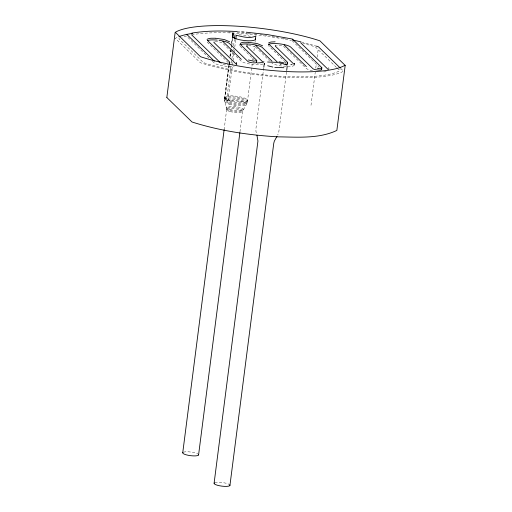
<?xml version="1.0" encoding="UTF-8"?>
<svg xmlns="http://www.w3.org/2000/svg" width="512" height="512" viewBox="0 0 512 512"><rect width="100%" height="100%" fill="white"/><g stroke="black" fill="none" stroke-linecap="round" stroke-linejoin="round"><path stroke-width="0.38" stroke-dasharray="2.56 1.92" d="M224.512 99.251L228.832 64.998M226.643 109.459L224.141 129.568M179.142 37.702L178.995 38.848L203.469 62.643A85.414 19.36 7.3 0 0 339.827 70.707L340.051 68.986M229.933 56.403L230.643 50.848M231.546 43.795L232.256 38.266M224.589 98.618L224.582 98.157A11.565 2.624 7.3 0 1 238.963 97.574A11.565 2.624 7.3 0 1 246.432 102.144A11.565 2.624 7.3 0 1 229.459 101.139L226.637 100.147L224.589 98.618L228.838 65.459M230.042 56.07L232.262 38.726M224.941 99.11L229.286 65.171M230.394 56.57L231.706 46.33M231.802 45.542L232.71 38.438M225.632 99.629L225.747 98.707L224.704 97.235A11.565 2.624 7.3 0 1 239.085 96.646A11.565 2.624 7.3 0 1 246.554 101.222A11.565 2.624 7.3 0 1 229.574 100.218L225.747 98.707M226.637 100.147L230.982 66.208M231.379 63.123L232.787 52.09M232.89 51.302L233.197 48.941M233.6 45.786L234.406 39.475M227.923 100.659L233.978 53.389M234.08 52.602L234.381 50.234M234.784 47.085L235.699 39.987M229.459 101.139L229.574 100.218M239.974 131.802L242.413 112.794C243.008 108.563 246.861 105.606 247.456 101.382L252.205 64.294M252.71 60.365L253.011 58.003M253.92 50.925L254.522 46.208M255.027 42.278L255.232 40.704M263.712 67.981L255.936 128.64L255.949 131.29L256.742 134.515M286.483 71.994L278.81 131.866L277.773 134.97M311.008 105.299L315.258 72.128M315.763 68.179L316.269 64.23M317.178 57.12L318.291 48.429M227.098 64.646L227.68 64.64M237.152 31.546L240.934 31.77M285.99 66.458L285.651 66.438A11.392 2.579 7.3 0 1 271.789 62.918M340.672 68.41L343.514 71.174M336.416 67.386L315.36 46.918A85.414 19.36 7.3 0 0 302.893 43.309M336.986 67.942L339.827 70.707M292.237 40.774L319.251 67.04M285.446 62.189L268.595 45.805A11.392 2.579 7.3 0 1 268.269 45.363M255.558 47.142L269.549 60.742M240.218 46.234L254.208 59.834M228.314 62.675L207.232 42.176A11.392 2.579 7.3 0 1 206.906 41.734M209.037 57.939L186.458 35.987A85.414 19.36 7.3 0 0 182.291 37.318M212.422 61.229L214.118 62.88A11.392 2.579 7.3 0 0 227.974 66.394L228.314 66.413A11.392 2.579 7.3 0 0 234.163 66.246M226.65 109.786L224.518 99.712M312.499 70.79A11.392 2.579 7.3 0 1 306.163 68.32L283.936 46.714A4.269 0.966 7.3 0 0 278.739 45.395A6.534 1.478 7.3 0 0 277.773 45.35A4.269 0.966 7.3 0 0 276.659 45.382M191.667 34.829A85.414 19.36 7.3 0 1 231.661 32.973M232.064 32.992A85.414 19.36 7.3 0 1 291.52 40.621M326.208 71.686A11.392 2.579 7.3 0 1 322.035 71.923M342.989 71.482A88.973 20.166 7.3 0 1 200.333 62.707L175.315 38.381A88.973 20.166 7.3 0 1 178.406 36.858M228.736 32A88.973 20.166 7.3 0 1 231.757 32.122M237.133 32.41A88.973 20.166 7.3 0 1 247.334 33.178M248.128 33.254A88.973 20.166 7.3 0 1 250.515 33.478M254.432 33.882A88.973 20.166 7.3 0 1 256.634 34.131M260.102 34.541A88.973 20.166 7.3 0 1 262.502 34.842M265.434 35.232A88.973 20.166 7.3 0 1 266.95 35.443M272.064 36.198A88.973 20.166 7.3 0 1 278.368 37.229M283.021 38.061A88.973 20.166 7.3 0 1 287.072 38.835M301.408 41.997A88.973 20.166 7.3 0 1 315.674 45.946M225.478 64.55A4.269 0.966 7.3 0 1 222.368 63.962M221.478 63.622A4.269 0.966 7.3 0 1 220.934 63.283M239.891 45.792A11.392 2.579 7.3 0 1 239.84 45.376M294.33 65.088A11.392 2.579 7.3 0 1 287.661 66.522M255.334 46.97A4.269 0.966 7.3 0 0 250.362 45.824A6.534 1.478 7.3 0 0 249.395 45.779A4.269 0.966 7.3 0 0 248.282 45.811M262.918 63.981A11.392 2.579 7.3 0 1 255.309 64.64L254.97 64.621A11.392 2.579 7.3 0 1 241.107 61.107L222.573 43.085A4.269 0.966 7.3 0 0 222.349 42.912M222.029 42.739A4.269 0.966 7.3 0 0 217.376 41.766A6.534 1.478 7.3 0 0 216.41 41.722A4.269 0.966 7.3 0 0 214.842 41.811M239.078 34.829A11.565 2.624 7.3 0 1 250.515 36.442M183.45 452.205A8.006 1.818 7.3 0 1 190.643 452.019A8.006 1.818 7.3 0 1 197.856 453.946M214.81 482.688A8.006 1.818 7.3 0 1 221.997 482.502A8.006 1.818 7.3 0 1 229.21 484.429M281.19 64.294L280.038 64L281.19 64.294M230.054 111.546A8.077 1.83 7.3 0 0 242.624 111.712A8.077 1.83 7.3 0 0 231.226 108.506A8.077 1.83 7.3 0 0 230.054 111.546M229.414 104.256A10.931 2.477 7.3 0 0 246.419 104.486A10.931 2.477 7.3 0 0 231.002 100.141A10.931 2.477 7.3 0 0 229.414 104.256M229.344 103.264A11.283 2.56 7.3 0 0 246.899 103.501A11.283 2.56 7.3 0 0 230.989 99.014A11.283 2.56 7.3 0 0 229.344 103.264M229.363 102.221A11.494 2.605 7.3 0 0 247.245 102.458A11.494 2.605 7.3 0 0 231.034 97.888A11.494 2.605 7.3 0 0 229.363 102.221M230.003 109.51A8.646 1.958 7.3 0 0 243.45 109.69A8.646 1.958 7.3 0 0 231.258 106.253A8.646 1.958 7.3 0 0 230.003 109.51M230.067 110.502A8.294 1.882 7.3 0 0 242.97 110.675A8.294 1.882 7.3 0 0 231.277 107.379A8.294 1.882 7.3 0 0 230.067 110.502"/><path stroke-width="0.77" d="M175.149 32.422L166.835 97.498M232.557 35.917L232.96 32.762M232.461 37.165L232.966 33.229M232.813 37.664L233.318 33.722M229.6 64.109L229.818 62.387L229.261 62.758M234.509 38.694L235.008 34.758M182.746 452.73L224.141 129.568M235.795 39.206L236.301 35.264C242.445 36.742 249.978 38.995 255.834 35.987L255.328 39.923M236.723 64.474L236.493 62.47M239.917 44.806C240.294 41.069 245.837 42.605 248.397 42.291M246.893 46.317L247.117 44.595M198.579 454.963L239.878 132.595M256.589 62.336L256.813 60.614L253.683 61.126M263.808 67.194L264.314 63.251M214.099 483.219L257.933 141.043L256.941 135.232M229.933 485.453L273.766 143.277L274.323 141.158L277.03 136.275M287.27 64.147L287.494 62.432L287.219 62.694M286.682 70.413L287.187 66.477L286.829 65.517M294.4 64.512L294.547 63.366L294.323 63.744M321.645 69.549L321.862 67.834L321.594 68.096M345.178 65.446L336.851 130.432C318.733 138.995 297.555 137.05 278.01 136.851C248.934 135.162 219.827 130.854 192.026 122.003L166.854 97.53M207.072 39.603L207.302 39.226M263.642 61.933L263.866 61.555M268.666 42.854L270.925 42.029L275.104 41.798M207.802 38.893L210.778 38.253L215.411 38.234M262.381 62.534L257.203 62.989M191.891 33.107C206.829 30.579 222.074 30.714 237.152 31.546M284.147 64.666A6.534 1.478 7.3 0 0 284.774 64.685L286.714 64.518M290.842 64.717L292.058 64.57M320.934 68.282L319.949 68.365M267.616 62.01L276.723 62.349M283.885 67.718L274.778 67.379M286.106 62.938L284.992 62.97M318.739 68.346L319.366 68.371M215.75 38.253L224.326 39.552L229.613 41.766M248.736 42.31L257.318 43.603L262.598 45.824M284.026 62.925L279.053 61.779M253.344 61.107L248.371 59.962M318.4 68.326L317.082 68.198M241.696 31.814L244.013 32.006M246.336 32.205L267.437 34.579L292.461 39.059L321.843 67.674M278.694 62.669L283.846 63.974M272.806 67.059L267.654 65.754M340.102 67.859L318.496 46.848A88.973 20.166 7.3 0 0 316.282 46.138M300.666 42.746L328.32 69.632M284.154 44.992L306.381 66.605M293.952 64.23L275.411 46.208A4.269 0.966 7.3 0 1 275.827 45.517M268.813 44.083L287.354 62.112M278.048 62.778L262.381 47.546A11.392 2.579 7.3 0 0 252.032 44.371M255.782 45.421L272.013 61.203M263.27 62.419L247.04 46.637A4.269 0.966 7.3 0 1 246.982 46.176M240.442 44.512L256.672 60.294M222.79 41.363L241.331 59.386M236.275 64.186L214.048 42.579A4.269 0.966 7.3 0 1 214.182 41.99M207.45 40.454L229.677 62.067M191.667 34.829L220.371 62.733M186.682 34.272L214.336 61.158M328.538 67.917L328.87 68.358M264.32 63.712L264.672 64.211M321.504 69.229A4.269 0.966 7.3 0 1 319.142 70.086A6.534 1.478 7.3 0 1 318.176 70.042A4.269 0.966 7.3 0 1 312.979 68.723L290.752 47.117A11.392 2.579 7.3 0 0 276.896 43.603L276.55 43.584A11.392 2.579 7.3 0 0 268.442 44.576M178.912 36.659A88.973 20.166 7.3 0 1 192.627 33.376M292.301 39.91A88.973 20.166 7.3 0 1 300.832 41.862M207.578 40.614A11.392 2.579 7.3 0 1 215.187 39.949L215.533 39.974A11.392 2.579 7.3 0 1 217.274 40.109M229.459 63.782A4.269 0.966 7.3 0 1 229.043 64.474M219.046 40.314A11.392 2.579 7.3 0 1 229.389 43.488L247.93 61.51A4.269 0.966 7.3 0 0 251.808 62.701M252.474 62.778A4.269 0.966 7.3 0 0 253.126 62.829A6.534 1.478 7.3 0 0 254.093 62.874A4.269 0.966 7.3 0 0 256.448 62.016M240.57 44.666A11.392 2.579 7.3 0 1 248.179 44.006L248.518 44.026A11.392 2.579 7.3 0 1 251.443 44.294M287.13 63.827A4.269 0.966 7.3 0 1 285.357 64.685M255.386 38.97A11.565 2.624 7.3 0 1 242.982 40.333A11.565 2.624 7.3 0 1 232.864 35.789M198.33 454.304A8.006 1.818 7.3 0 1 190.682 455.68A8.006 1.818 7.3 0 1 182.982 452.448M229.69 484.787A8.006 1.818 7.3 0 1 222.035 486.163A8.006 1.818 7.3 0 1 214.336 482.931M345.024 65.254L319.891 40.819A89.69 20.326 7.3 0 0 175.347 32.269L200.474 56.704A89.69 20.326 7.3 0 0 345.024 65.254"/></g></svg>
